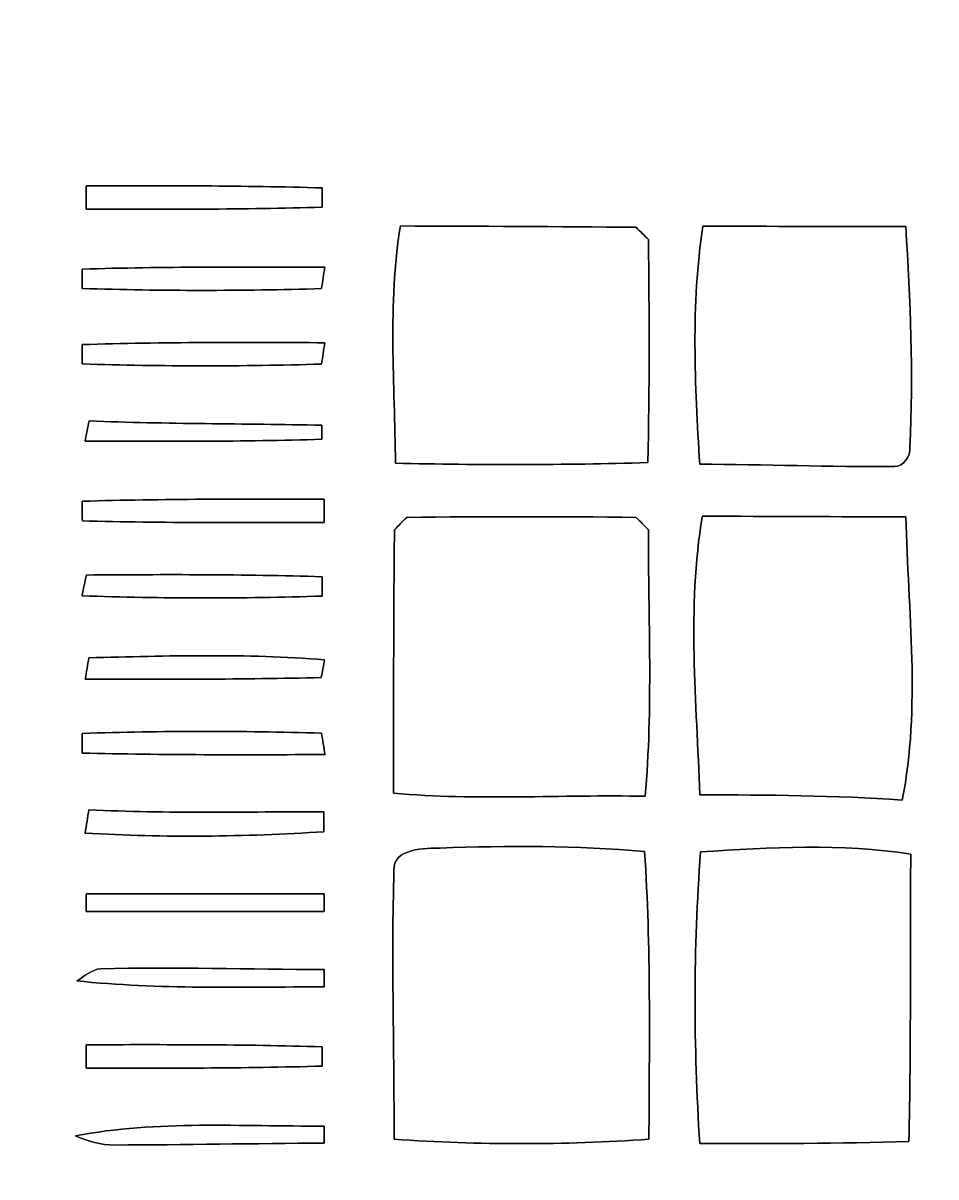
# Model space of a CAD drawing. Header units: centimetres. Extents: x -16.8 to 16.8, y -16.7 to 16.7.
# Drawn here: x -7.84 to -2.3, y -8.76 to -1.74 of the extents above; entities that cross this region are included whole.
import ezdxf

# ---------------------------------------------------------------- set-up
doc = ezdxf.new("R2010")
doc.units = ezdxf.units.CM
doc.header["$MEASUREMENT"] = 0
doc.layers.add('Layer 1', color=7, linetype='Continuous')

msp = doc.modelspace()

# ---------------------------------------------------------------- linework, layer by layer
at = {"layer": 'Layer 1', "color": 7}
for points, knots in [([(-16.77458, 16.66875), (-16.77458, 16.66875), (16.77458, 16.66875), (16.77458, 16.66875), (16.77458, 16.66875), (16.77458, 16.66875), (16.77458, -16.66875), (16.77458, -16.66875), (16.77458, -16.66875), (16.77458, -16.66875), (-16.77458, -16.66875), (-16.77458, -16.66875), (-16.77458, -16.66875), (-16.77458, -16.66875), (-16.77458, 16.66875), (-16.77458, 16.66875), (-16.77458, 16.66875), (-16.77458, 16.66875), (-16.77458, 16.66875), (-16.77458, 16.66875)], [0, 0, 0, 0, 0.1666667, 0.1666667, 0.1666667, 0.1666667, 0.3333333, 0.3333333, 0.3333333, 0.3333333, 0.5, 0.5, 0.5, 0.5, 0.6666667, 0.6666667, 0.6666667, 0.6666667, 1, 1, 1, 1]), ([(5.72841, 11.33581), (5.22323, 11.47586), (4.7244, 11.63814), (4.21464, 11.75985), (4.21464, 11.75985), (4.06823, 11.80183), (3.90384, 11.81664), (3.75849, 11.76373), (3.75849, 11.76373), (3.61068, 11.69564), (3.4604, 11.48186), (3.62444, 11.35027), (3.62444, 11.35027), (3.97651, 11.1252), (4.45594, 11.18517), (4.79919, 10.93717), (4.79919, 10.93717), (4.52931, 10.78054), (4.21428, 10.7315), (3.93559, 10.59427), (3.93559, 10.59427), (3.73768, 10.5223), (3.58563, 10.2997), (3.66007, 10.08556), (3.66007, 10.08556), (3.70099, 10.02065), (3.77155, 9.94622), (3.85692, 9.97373), (3.85692, 9.97373), (4.50815, 10.13989), (5.11387, 10.45034), (5.76262, 10.62567), (5.76262, 10.62567), (5.77356, 9.53594), (5.76651, 8.44585), (5.76651, 7.35612), (5.76651, 7.35612), (5.50263, 7.20654), (5.22005, 7.06861), (5.02744, 6.8259), (5.02744, 6.8259), (4.86022, 6.63187), (4.95124, 6.35247), (5.06201, 6.15527), (5.06201, 6.15527), (5.16678, 5.92279), (5.40597, 5.80319), (5.63421, 5.72241), (5.63421, 5.72241), (5.6328, 5.39891), (5.65044, 5.07506), (5.63457, 4.75192), (5.63457, 4.75192), (5.29272, 4.9784), (4.98581, 5.25462), (4.68454, 5.53156), (4.68454, 5.53156), (4.09293, 6.16232), (3.66924, 6.92997), (3.09668, 7.57696), (3.09668, 7.57696), (2.58022, 8.17104), (1.83162, 8.50336), (1.07456, 8.65928), (1.07456, 8.65928), (0.42122, 8.67057), (-0.11077, 8.24089), (-0.61842, 7.88705), (-0.61842, 7.88705), (-1.4859, 7.31414), (-1.85067, 6.25757), (-2.67617, 5.64056), (-2.67617, 5.64056), (-2.93299, 5.45818), (-3.20499, 5.29907), (-3.46992, 5.12939), (-3.46992, 5.12939), (-4.45982, 4.5018), (-5.34952, 3.73415), (-6.30873, 3.06352), (-6.30873, 3.06352), (-6.69114, 2.82575), (-7.05556, 2.56046), (-7.43514, 2.31916), (-7.43514, 2.31916), (-7.59883, 2.20274), (-7.72266, 2.43029), (-7.84013, 2.50825), (-7.84013, 2.50825), (-7.741, 2.61267), (-7.61012, 2.84409), (-7.78933, 2.93158), (-7.78933, 2.93158), (-7.97913, 3.00743), (-8.18515, 3.04165), (-8.36683, 3.14078), (-8.36683, 3.14078), (-8.49948, 3.0607), (-8.63247, 2.98062), (-8.77358, 2.91641), (-8.77358, 2.91641), (-8.87377, 3.09139), (-8.86707, 3.29988), (-8.77358, 3.47768), (-8.77358, 3.47768), (-8.66105, 3.66077), (-8.75242, 3.86786), (-8.75771, 4.06435), (-8.75771, 4.06435), (-8.76582, 4.16384), (-8.74254, 4.28766), (-8.8332, 4.35716), (-8.8332, 4.35716), (-8.97714, 4.47216), (-9.11613, 4.59599), (-9.26818, 4.70006), (-9.26818, 4.70006), (-9.67034, 4.88562), (-10.08874, 4.66196), (-10.49338, 4.61574), (-10.49338, 4.61574), (-10.63343, 4.61363), (-10.65953, 4.77344), (-10.65848, 4.88139), (-10.65848, 4.88139), (-10.70575, 5.12445), (-10.61508, 5.35517), (-10.5343, 5.57847), (-10.5343, 5.57847), (-10.43905, 5.71112), (-10.5604, 5.82013), (-10.64401, 5.90127), (-10.64401, 5.90127), (-10.77877, 6.04344), (-11.00138, 5.94042), (-11.10298, 5.81131), (-11.10298, 5.81131), (-11.1947, 5.68854), (-11.11215, 5.54214), (-11.08393, 5.41337), (-11.08393, 5.41337), (-11.02325, 5.207), (-11.14637, 5.01685), (-11.15907, 4.81471), (-11.15907, 4.81471), (-11.16083, 4.64961), (-11.20916, 4.41466), (-11.0296, 4.31871), (-11.0296, 4.31871), (-10.85709, 4.1716), (-10.5604, 4.15043), (-10.50078, 3.89467), (-10.50078, 3.89467), (-10.80664, 4.04883), (-11.08569, 4.26579), (-11.42612, 4.3434), (-11.42612, 4.3434), (-11.9701, 4.46017), (-12.56559, 4.41325), (-13.05348, 4.13209), (-13.05348, 4.13209), (-13.50151, 3.87244), (-13.98129, 3.57823), (-14.18484, 3.07481), (-14.18484, 3.07481), (-14.32772, 2.63102), (-14.29385, 2.13572), (-14.14039, 1.69898), (-14.14039, 1.69898), (-13.87052, 1.06292), (-12.97164, 0.9398), (-12.45694, 1.34867), (-12.45694, 1.34867), (-12.43401, 1.02588), (-12.39696, 0.70309), (-12.29924, 0.39335), (-12.29924, 0.39335), (-12.38956, 0.29175), (-12.49045, 0.19579), (-12.55571, 0.07549), (-12.55571, 0.07549), (-12.56912, -0.05821), (-12.51409, -0.18909), (-12.52714, -0.32314), (-12.52714, -0.32314), (-12.55642, -0.45614), (-12.6619, -0.55563), (-12.74516, -0.65758), (-12.74516, -0.65758), (-12.82947, -0.74789), (-12.97517, -0.79869), (-12.99457, -0.93486), (-12.99457, -0.93486), (-13.02914, -1.13453), (-13.04043, -1.33773), (-13.05913, -1.53952), (-13.05913, -1.53952), (-13.39003, -1.48061), (-13.6846, -1.23578), (-14.03421, -1.30528), (-14.03421, -1.30528), (-14.87699, -1.38501), (-15.80621, -1.7085), (-16.24577, -2.48638), (-16.24577, -2.48638), (-16.48531, -2.84268), (-16.27964, -3.34821), (-15.92756, -3.54506), (-15.92756, -3.54506), (-15.66404, -3.69641), (-15.35853, -3.54894), (-15.08231, -3.50591), (-15.08231, -3.50591), (-15.07243, -6.49111), (-15.09677, -9.47632), (-15.06996, -12.46152), (-15.06996, -12.46152), (-14.1097, -12.48022), (-13.14909, -12.46681), (-12.18847, -12.47069), (-12.18847, -12.47069), (-2.66629, -12.46752), (6.85588, -12.47669), (16.37771, -12.46611), (16.37771, -12.46611), (16.40311, -12.44071), (16.42886, -12.41601), (16.45497, -12.39167), (16.45497, -12.39167), (16.45744, -12.04595), (16.47296, -11.69952), (16.43944, -11.35521), (16.43944, -11.35521), (16.4271, -11.29559), (16.38864, -11.22609), (16.31774, -11.23738), (16.31774, -11.23738), (15.88629, -11.22116), (15.45519, -11.23703), (15.0241, -11.23809), (15.0241, -11.23809), (14.99306, -11.01549), (15.00858, -10.789), (15.00717, -10.56569), (15.00717, -10.56569), (15.01175, -9.28546), (15.01775, -8.00559), (14.99905, -6.72571), (14.99905, -6.72571), (15.107, -6.69643), (15.21672, -6.67491), (15.32431, -6.63893), (15.32431, -6.63893), (15.36524, -6.43996), (15.30914, -6.22335), (15.38111, -6.03038), (15.38111, -6.03038), (15.49047, -5.84941), (15.69861, -5.7598), (15.83337, -5.60246), (15.83337, -5.60246), (15.9071, -5.50651), (15.84925, -5.36257), (15.77799, -5.28214), (15.77799, -5.28214), (15.49224, -4.9784), (15.08407, -4.84576), (14.69425, -4.73639), (14.69425, -4.73639), (14.09947, -4.54448), (13.48317, -4.36739), (12.96846, -3.99909), (12.96846, -3.99909), (12.56065, -3.70452), (12.10804, -3.47521), (11.6272, -3.32705), (11.6272, -3.32705), (11.11179, -3.14748), (10.56464, -3.10903), (10.03406, -2.99755), (10.03406, -2.99755), (10.08944, -2.36961), (10.05699, -1.73919), (10.07604, -1.11054), (10.07604, -1.11054), (10.03371, -0.97825), (10.1219, -0.86889), (10.21786, -0.80045), (10.21786, -0.80045), (10.46762, -0.56903), (10.76149, -0.37289), (10.9407, -0.07655), (10.9407, -0.07655), (11.05464, 0.21202), (11.06382, 0.55668), (10.928, 0.83961), (10.928, 0.83961), (10.78371, 1.12748), (10.47785, 1.27388), (10.2168, 1.43369), (10.2168, 1.43369), (9.65941, 1.74166), (9.09426, 2.03588), (8.51923, 2.30999), (8.51923, 2.30999), (8.53511, 3.3655), (8.48854, 4.42242), (8.53793, 5.47652), (8.53793, 5.47652), (8.67375, 5.83283), (9.02547, 6.11258), (8.96338, 6.53062), (8.96338, 6.53062), (8.91646, 6.76839), (8.92034, 7.12893), (8.64905, 7.23688), (8.64905, 7.23688), (8.33755, 7.32367), (8.00735, 7.23688), (7.69655, 7.19138), (7.69655, 7.19138), (7.12964, 7.06684), (6.57613, 7.29756), (6.02686, 7.40481), (6.02686, 7.40481), (6.00816, 8.48325), (6.00428, 9.56239), (6.02932, 10.64048), (6.02932, 10.64048), (6.45654, 10.57416), (6.85765, 10.39213), (7.28557, 10.32969), (7.28557, 10.32969), (7.48982, 10.31169), (7.73959, 10.53359), (7.59848, 10.7382), (7.59848, 10.7382), (7.40445, 10.91353), (7.12611, 10.93329), (6.88587, 11.01231), (6.88587, 11.01231), (7.10036, 11.14813), (7.38117, 11.18976), (7.53181, 11.41271), (7.53181, 11.41271), (7.64293, 11.57464), (7.48171, 11.83005), (7.28909, 11.79266), (7.28909, 11.79266), (6.86259, 11.684), (6.46924, 11.47269), (6.04132, 11.36932), (6.04132, 11.36932), (6.01063, 11.563), (5.99122, 11.75844), (5.94254, 11.94823), (5.94254, 11.94823), (5.69948, 11.8424), (5.76545, 11.55171), (5.72841, 11.33581)], [0, 0, 0, 0, 0.010989, 0.010989, 0.010989, 0.010989, 0.021978, 0.021978, 0.021978, 0.021978, 0.032967, 0.032967, 0.032967, 0.032967, 0.043956, 0.043956, 0.043956, 0.043956, 0.0549451, 0.0549451, 0.0549451, 0.0549451, 0.0659341, 0.0659341, 0.0659341, 0.0659341, 0.0769231, 0.0769231, 0.0769231, 0.0769231, 0.0879121, 0.0879121, 0.0879121, 0.0879121, 0.0989011, 0.0989011, 0.0989011, 0.0989011, 0.1098901, 0.1098901, 0.1098901, 0.1098901, 0.1208791, 0.1208791, 0.1208791, 0.1208791, 0.1318681, 0.1318681, 0.1318681, 0.1318681, 0.1428571, 0.1428571, 0.1428571, 0.1428571, 0.1538462, 0.1538462, 0.1538462, 0.1538462, 0.1648352, 0.1648352, 0.1648352, 0.1648352, 0.1758242, 0.1758242, 0.1758242, 0.1758242, 0.1868132, 0.1868132, 0.1868132, 0.1868132, 0.1978022, 0.1978022, 0.1978022, 0.1978022, 0.2087912, 0.2087912, 0.2087912, 0.2087912, 0.2197802, 0.2197802, 0.2197802, 0.2197802, 0.2307692, 0.2307692, 0.2307692, 0.2307692, 0.2417582, 0.2417582, 0.2417582, 0.2417582, 0.2527473, 0.2527473, 0.2527473, 0.2527473, 0.2637363, 0.2637363, 0.2637363, 0.2637363, 0.2747253, 0.2747253, 0.2747253, 0.2747253, 0.2857143, 0.2857143, 0.2857143, 0.2857143, 0.2967033, 0.2967033, 0.2967033, 0.2967033, 0.3076923, 0.3076923, 0.3076923, 0.3076923, 0.3186813, 0.3186813, 0.3186813, 0.3186813, 0.3296703, 0.3296703, 0.3296703, 0.3296703, 0.3406593, 0.3406593, 0.3406593, 0.3406593, 0.3516484, 0.3516484, 0.3516484, 0.3516484, 0.3626374, 0.3626374, 0.3626374, 0.3626374, 0.3736264, 0.3736264, 0.3736264, 0.3736264, 0.3846154, 0.3846154, 0.3846154, 0.3846154, 0.3956044, 0.3956044, 0.3956044, 0.3956044, 0.4065934, 0.4065934, 0.4065934, 0.4065934, 0.4175824, 0.4175824, 0.4175824, 0.4175824, 0.4285714, 0.4285714, 0.4285714, 0.4285714, 0.4395604, 0.4395604, 0.4395604, 0.4395604, 0.4505495, 0.4505495, 0.4505495, 0.4505495, 0.4615385, 0.4615385, 0.4615385, 0.4615385, 0.4725275, 0.4725275, 0.4725275, 0.4725275, 0.4835165, 0.4835165, 0.4835165, 0.4835165, 0.4945055, 0.4945055, 0.4945055, 0.4945055, 0.5054945, 0.5054945, 0.5054945, 0.5054945, 0.5164835, 0.5164835, 0.5164835, 0.5164835, 0.5274725, 0.5274725, 0.5274725, 0.5274725, 0.5384615, 0.5384615, 0.5384615, 0.5384615, 0.5494505, 0.5494505, 0.5494505, 0.5494505, 0.5604396, 0.5604396, 0.5604396, 0.5604396, 0.5714286, 0.5714286, 0.5714286, 0.5714286, 0.5824176, 0.5824176, 0.5824176, 0.5824176, 0.5934066, 0.5934066, 0.5934066, 0.5934066, 0.6043956, 0.6043956, 0.6043956, 0.6043956, 0.6153846, 0.6153846, 0.6153846, 0.6153846, 0.6263736, 0.6263736, 0.6263736, 0.6263736, 0.6373626, 0.6373626, 0.6373626, 0.6373626, 0.6483516, 0.6483516, 0.6483516, 0.6483516, 0.6593407, 0.6593407, 0.6593407, 0.6593407, 0.6703297, 0.6703297, 0.6703297, 0.6703297, 0.6813187, 0.6813187, 0.6813187, 0.6813187, 0.6923077, 0.6923077, 0.6923077, 0.6923077, 0.7032967, 0.7032967, 0.7032967, 0.7032967, 0.7142857, 0.7142857, 0.7142857, 0.7142857, 0.7252747, 0.7252747, 0.7252747, 0.7252747, 0.7362637, 0.7362637, 0.7362637, 0.7362637, 0.7472527, 0.7472527, 0.7472527, 0.7472527, 0.7582418, 0.7582418, 0.7582418, 0.7582418, 0.7692308, 0.7692308, 0.7692308, 0.7692308, 0.7802198, 0.7802198, 0.7802198, 0.7802198, 0.7912088, 0.7912088, 0.7912088, 0.7912088, 0.8021978, 0.8021978, 0.8021978, 0.8021978, 0.8131868, 0.8131868, 0.8131868, 0.8131868, 0.8241758, 0.8241758, 0.8241758, 0.8241758, 0.8351648, 0.8351648, 0.8351648, 0.8351648, 0.8461538, 0.8461538, 0.8461538, 0.8461538, 0.8571429, 0.8571429, 0.8571429, 0.8571429, 0.8681319, 0.8681319, 0.8681319, 0.8681319, 0.8791209, 0.8791209, 0.8791209, 0.8791209, 0.8901099, 0.8901099, 0.8901099, 0.8901099, 0.9010989, 0.9010989, 0.9010989, 0.9010989, 0.9120879, 0.9120879, 0.9120879, 0.9120879, 0.9230769, 0.9230769, 0.9230769, 0.9230769, 0.9340659, 0.9340659, 0.9340659, 0.9340659, 0.9450549, 0.9450549, 0.9450549, 0.9450549, 0.956044, 0.956044, 0.956044, 0.956044, 0.967033, 0.967033, 0.967033, 0.967033, 0.978022, 0.978022, 0.978022, 0.978022, 1, 1, 1, 1]), ([(-7.46125, -2.73332), (-6.98288, -2.73262), (-6.50452, -2.73156), (-6.0265, -2.74602), (-6.0265, -2.74602), (-6.0265, -2.78483), (-6.0265, -2.82399), (-6.0265, -2.86314), (-6.0265, -2.86314), (-6.50452, -2.87761), (-6.98288, -2.8762), (-7.46125, -2.87584), (-7.46125, -2.87584), (-7.46125, -2.82822), (-7.46125, -2.78059), (-7.46125, -2.73332)], [0, 0, 0, 0, 0.2, 0.2, 0.2, 0.2, 0.4, 0.4, 0.4, 0.4, 0.6, 0.6, 0.6, 0.6, 1, 1, 1, 1]), ([(-5.55096, -2.97744), (-5.0733, -2.97921), (-4.59599, -2.98062), (-4.11833, -2.98556), (-4.11833, -2.98556), (-4.09328, -3.01025), (-4.06859, -3.03495), (-4.04319, -3.05964), (-4.04319, -3.05964), (-4.03825, -3.51155), (-4.03578, -3.96416), (-4.04671, -4.41607), (-4.04671, -4.41607), (-4.55789, -4.43089), (-5.06942, -4.43159), (-5.58059, -4.41925), (-5.58059, -4.41925), (-5.58588, -3.93947), (-5.62857, -3.45334), (-5.55096, -2.97744)], [0, 0, 0, 0, 0.1666667, 0.1666667, 0.1666667, 0.1666667, 0.3333333, 0.3333333, 0.3333333, 0.3333333, 0.5, 0.5, 0.5, 0.5, 0.6666667, 0.6666667, 0.6666667, 0.6666667, 1, 1, 1, 1]), ([(-3.71193, -2.97815), (-3.30094, -2.97991), (-2.88996, -2.98062), (-2.47862, -2.98168), (-2.47862, -2.98168), (-2.4511, -3.42794), (-2.4324, -3.87597), (-2.45322, -4.32294), (-2.45322, -4.32294), (-2.4511, -4.37797), (-2.48955, -4.43759), (-2.54811, -4.44006), (-2.54811, -4.44006), (-2.94252, -4.44253), (-3.33693, -4.42771), (-3.73098, -4.42524), (-3.73098, -4.42524), (-3.76167, -3.9437), (-3.78495, -3.45687), (-3.71193, -2.97815)], [0, 0, 0, 0, 0.1666667, 0.1666667, 0.1666667, 0.1666667, 0.3333333, 0.3333333, 0.3333333, 0.3333333, 0.5, 0.5, 0.5, 0.5, 0.6666667, 0.6666667, 0.6666667, 0.6666667, 1, 1, 1, 1]), ([(-7.48489, -3.23991), (-6.99382, -3.22474), (-6.50205, -3.22615), (-6.01063, -3.22862), (-6.01063, -3.22862), (-6.01733, -3.27166), (-6.02368, -3.3147), (-6.03038, -3.35844), (-6.03038, -3.35844), (-6.5151, -3.37256), (-7.00017, -3.37291), (-7.48489, -3.35739), (-7.48489, -3.35739), (-7.48524, -3.31787), (-7.48524, -3.27872), (-7.48489, -3.23991)], [0, 0, 0, 0, 0.2, 0.2, 0.2, 0.2, 0.4, 0.4, 0.4, 0.4, 0.6, 0.6, 0.6, 0.6, 1, 1, 1, 1]), ([(-7.48489, -3.69852), (-6.99382, -3.68335), (-6.50205, -3.68476), (-6.01063, -3.68723), (-6.01063, -3.68723), (-6.01733, -3.73027), (-6.02368, -3.77331), (-6.03038, -3.81706), (-6.03038, -3.81706), (-6.5151, -3.83117), (-7.00017, -3.83152), (-7.48489, -3.816), (-7.48489, -3.816), (-7.48524, -3.77649), (-7.48524, -3.73733), (-7.48489, -3.69852)], [0, 0, 0, 0, 0.2, 0.2, 0.2, 0.2, 0.4, 0.4, 0.4, 0.4, 0.6, 0.6, 0.6, 0.6, 1, 1, 1, 1]), ([(-7.44326, -4.16278), (-6.9723, -4.18183), (-6.50099, -4.17795), (-6.02968, -4.18924), (-6.02968, -4.18924), (-6.02933, -4.2104), (-6.02862, -4.25309), (-6.02827, -4.27426), (-6.02827, -4.27426), (-6.50804, -4.28872), (-6.98782, -4.28766), (-7.4676, -4.28484), (-7.4676, -4.28484), (-7.45949, -4.24392), (-7.45173, -4.20299), (-7.44326, -4.16278)], [0, 0, 0, 0, 0.2, 0.2, 0.2, 0.2, 0.4, 0.4, 0.4, 0.4, 0.6, 0.6, 0.6, 0.6, 1, 1, 1, 1]), ([(-7.48524, -4.65102), (-6.99523, -4.63585), (-6.50522, -4.63762), (-6.01486, -4.63868), (-6.01486, -4.63868), (-6.01521, -4.68559), (-6.01521, -4.73287), (-6.01486, -4.78049), (-6.01486, -4.78049), (-6.50487, -4.78084), (-6.99488, -4.78261), (-7.48453, -4.77026), (-7.48453, -4.77026), (-7.48524, -4.73004), (-7.48524, -4.69053), (-7.48524, -4.65102)], [0, 0, 0, 0, 0.2, 0.2, 0.2, 0.2, 0.4, 0.4, 0.4, 0.4, 0.6, 0.6, 0.6, 0.6, 1, 1, 1, 1]), ([(-5.51286, -4.74909), (-5.0479, -4.7431), (-4.58294, -4.74345), (-4.11798, -4.74909), (-4.11798, -4.74909), (-4.09363, -4.77379), (-4.06859, -4.79848), (-4.04354, -4.82388), (-4.04354, -4.82388), (-4.0446, -5.36363), (-4.01496, -5.90585), (-4.06365, -6.44454), (-4.06365, -6.44454), (-4.57306, -6.4329), (-5.08529, -6.47136), (-5.59294, -6.42479), (-5.59294, -6.42479), (-5.59259, -5.89068), (-5.59294, -5.35728), (-5.58694, -4.82388), (-5.58694, -4.82388), (-5.56225, -4.79848), (-5.53755, -4.77379), (-5.51286, -4.74909)], [0, 0, 0, 0, 0.1428571, 0.1428571, 0.1428571, 0.1428571, 0.2857143, 0.2857143, 0.2857143, 0.2857143, 0.4285714, 0.4285714, 0.4285714, 0.4285714, 0.5714286, 0.5714286, 0.5714286, 0.5714286, 0.7142857, 0.7142857, 0.7142857, 0.7142857, 1, 1, 1, 1]), ([(-3.71546, -4.74098), (-3.30341, -4.74345), (-2.89101, -4.74486), (-2.47862, -4.74557), (-2.47862, -4.74557), (-2.46486, -5.31636), (-2.38725, -5.90268), (-2.50049, -6.46783), (-2.50049, -6.46783), (-2.90971, -6.43819), (-3.32034, -6.43608), (-3.73027, -6.43572), (-3.73027, -6.43572), (-3.75109, -5.87304), (-3.80929, -5.29978), (-3.71546, -4.74098)], [0, 0, 0, 0, 0.2, 0.2, 0.2, 0.2, 0.4, 0.4, 0.4, 0.4, 0.6, 0.6, 0.6, 0.6, 1, 1, 1, 1]), ([(-7.46019, -5.0994), (-6.98218, -5.09552), (-6.50416, -5.09482), (-6.0265, -5.10963), (-6.0265, -5.10963), (-6.0265, -5.14844), (-6.0265, -5.1876), (-6.0265, -5.22711), (-6.0265, -5.22711), (-6.51298, -5.24263), (-6.99982, -5.24298), (-7.4863, -5.22534), (-7.4863, -5.22534), (-7.47783, -5.18301), (-7.46901, -5.14103), (-7.46019, -5.0994)], [0, 0, 0, 0, 0.2, 0.2, 0.2, 0.2, 0.4, 0.4, 0.4, 0.4, 0.6, 0.6, 0.6, 0.6, 1, 1, 1, 1]), ([(-7.44538, -5.60211), (-6.96807, -5.59082), (-6.48864, -5.57565), (-6.01169, -5.61481), (-6.01169, -5.61481), (-6.01698, -5.64162), (-6.02686, -5.6956), (-6.03179, -5.72241), (-6.03179, -5.72241), (-6.51016, -5.7344), (-6.98853, -5.7337), (-7.46689, -5.73193), (-7.46689, -5.73193), (-7.45984, -5.68854), (-7.45278, -5.64515), (-7.44538, -5.60211)], [0, 0, 0, 0, 0.2, 0.2, 0.2, 0.2, 0.4, 0.4, 0.4, 0.4, 0.6, 0.6, 0.6, 0.6, 1, 1, 1, 1]), ([(-7.48524, -6.06178), (-7.00052, -6.04591), (-6.51545, -6.04626), (-6.03074, -6.06072), (-6.03074, -6.06072), (-6.02368, -6.10376), (-6.01663, -6.1468), (-6.00922, -6.19054), (-6.00922, -6.19054), (-6.50099, -6.19231), (-6.99311, -6.19407), (-7.48489, -6.18137), (-7.48489, -6.18137), (-7.48524, -6.14116), (-7.48524, -6.10129), (-7.48524, -6.06178)], [0, 0, 0, 0, 0.2, 0.2, 0.2, 0.2, 0.4, 0.4, 0.4, 0.4, 0.6, 0.6, 0.6, 0.6, 1, 1, 1, 1]), ([(-7.44467, -6.52604), (-6.96877, -6.55073), (-6.49217, -6.53697), (-6.01592, -6.53909), (-6.01592, -6.53909), (-6.01592, -6.56908), (-6.01592, -6.6294), (-6.01557, -6.65939), (-6.01557, -6.65939), (-6.49887, -6.69043), (-6.98394, -6.69784), (-7.46725, -6.6675), (-7.46725, -6.6675), (-7.45984, -6.61987), (-7.45243, -6.5726), (-7.44467, -6.52604)], [0, 0, 0, 0, 0.2, 0.2, 0.2, 0.2, 0.4, 0.4, 0.4, 0.4, 0.6, 0.6, 0.6, 0.6, 1, 1, 1, 1]), ([(-3.72604, -6.78251), (-3.30165, -6.75393), (-2.87126, -6.72994), (-2.44863, -6.79591), (-2.44863, -6.79591), (-2.45286, -7.37835), (-2.44651, -7.96114), (-2.45957, -8.54357), (-2.45957, -8.54357), (-2.88361, -8.55557), (-3.30764, -8.55592), (-3.73133, -8.55521), (-3.73133, -8.55521), (-3.76943, -7.96466), (-3.77119, -7.372), (-3.72604, -6.78251)], [0, 0, 0, 0, 0.2, 0.2, 0.2, 0.2, 0.4, 0.4, 0.4, 0.4, 0.6, 0.6, 0.6, 0.6, 1, 1, 1, 1]), ([(-5.59012, -6.89504), (-5.60141, -6.75852), (-5.38974, -6.75958), (-5.31001, -6.75922), (-5.31001, -6.75922), (-4.89585, -6.74299), (-4.47993, -6.7437), (-4.06682, -6.77968), (-4.06682, -6.77968), (-4.02696, -7.36141), (-4.03825, -7.94526), (-4.04001, -8.5284), (-4.04001, -8.5284), (-4.55577, -8.56509), (-5.074, -8.56439), (-5.58976, -8.52946), (-5.58976, -8.52946), (-5.588, -7.98442), (-5.6067, -7.43938), (-5.59012, -6.89504)], [0, 0, 0, 0, 0.1666667, 0.1666667, 0.1666667, 0.1666667, 0.3333333, 0.3333333, 0.3333333, 0.3333333, 0.5, 0.5, 0.5, 0.5, 0.6666667, 0.6666667, 0.6666667, 0.6666667, 1, 1, 1, 1]), ([(-7.46125, -7.03792), (-6.97936, -7.03756), (-6.49711, -7.03756), (-6.01486, -7.03792), (-6.01486, -7.03792), (-6.01486, -7.06437), (-6.01486, -7.11729), (-6.01486, -7.14375), (-6.01486, -7.14375), (-6.49711, -7.14375), (-6.979, -7.14375), (-7.46125, -7.14375), (-7.46125, -7.14375), (-7.46125, -7.11729), (-7.46125, -7.06437), (-7.46125, -7.03792)], [0, 0, 0, 0, 0.2, 0.2, 0.2, 0.2, 0.4, 0.4, 0.4, 0.4, 0.6, 0.6, 0.6, 0.6, 1, 1, 1, 1]), ([(-7.51769, -7.56638), (-7.47148, -7.53921), (-7.42915, -7.49759), (-7.37376, -7.49229), (-7.37376, -7.49229), (-6.92115, -7.4803), (-6.46818, -7.49759), (-6.01521, -7.49759), (-6.01521, -7.49759), (-6.01486, -7.52404), (-6.01486, -7.57661), (-6.01486, -7.60307), (-6.01486, -7.60307), (-6.51581, -7.60271), (-7.01851, -7.61894), (-7.51769, -7.56638)], [0, 0, 0, 0, 0.2, 0.2, 0.2, 0.2, 0.4, 0.4, 0.4, 0.4, 0.6, 0.6, 0.6, 0.6, 1, 1, 1, 1]), ([(-7.46125, -7.95443), (-6.98288, -7.95373), (-6.50452, -7.95232), (-6.0265, -7.96713), (-6.0265, -7.96713), (-6.0265, -8.00594), (-6.0265, -8.04474), (-6.0265, -8.08426), (-6.0265, -8.08426), (-6.50452, -8.09837), (-6.98288, -8.09731), (-7.46125, -8.09696), (-7.46125, -8.09696), (-7.46125, -8.04933), (-7.46125, -8.00171), (-7.46125, -7.95443)], [0, 0, 0, 0, 0.2, 0.2, 0.2, 0.2, 0.4, 0.4, 0.4, 0.4, 0.6, 0.6, 0.6, 0.6, 1, 1, 1, 1]), ([(-7.52651, -8.50829), (-7.02839, -8.4134), (-6.51863, -8.4522), (-6.01486, -8.44867), (-6.01486, -8.44867), (-6.01486, -8.47478), (-6.01486, -8.52699), (-6.01486, -8.5531), (-6.01486, -8.5531), (-6.4389, -8.55416), (-6.86294, -8.56333), (-7.28698, -8.56403), (-7.28698, -8.56403), (-7.37059, -8.56721), (-7.45031, -8.53863), (-7.52651, -8.50829)], [0, 0, 0, 0, 0.2, 0.2, 0.2, 0.2, 0.4, 0.4, 0.4, 0.4, 0.6, 0.6, 0.6, 0.6, 1, 1, 1, 1])]:
    msp.add_open_spline(points, degree=3, knots=knots, dxfattribs=at)
at = {"layer": 'Layer 1', "color": 250}
for points, knots in [([(5.72841, 11.33581), (5.76545, 11.55171), (5.69948, 11.8424), (5.94254, 11.94823), (5.94254, 11.94823), (5.99122, 11.75844), (6.01063, 11.563), (6.04132, 11.36932), (6.04132, 11.36932), (6.46924, 11.47269), (6.86259, 11.684), (7.28909, 11.79266), (7.28909, 11.79266), (7.48171, 11.83005), (7.64293, 11.57464), (7.53181, 11.41271), (7.53181, 11.41271), (7.38117, 11.18976), (7.10036, 11.14813), (6.88587, 11.01231), (6.88587, 11.01231), (7.12611, 10.93329), (7.40445, 10.91353), (7.59848, 10.7382), (7.59848, 10.7382), (7.73959, 10.53359), (7.48982, 10.31169), (7.28557, 10.32969), (7.28557, 10.32969), (6.85765, 10.39213), (6.45654, 10.57416), (6.02932, 10.64048), (6.02932, 10.64048), (6.00428, 9.56239), (6.00816, 8.48325), (6.02686, 7.40481), (6.02686, 7.40481), (6.57613, 7.29756), (7.12964, 7.06684), (7.69655, 7.19138), (7.69655, 7.19138), (8.00735, 7.23688), (8.33755, 7.32367), (8.64905, 7.23688), (8.64905, 7.23688), (8.92034, 7.12893), (8.91646, 6.76839), (8.96338, 6.53062), (8.96338, 6.53062), (9.02547, 6.11258), (8.67375, 5.83283), (8.53793, 5.47652), (8.53793, 5.47652), (8.48854, 4.42242), (8.53511, 3.3655), (8.51923, 2.30999), (8.51923, 2.30999), (9.09426, 2.03588), (9.65941, 1.74166), (10.2168, 1.43369), (10.2168, 1.43369), (10.47785, 1.27388), (10.78371, 1.12748), (10.928, 0.83961), (10.928, 0.83961), (11.06382, 0.55668), (11.05464, 0.21202), (10.9407, -0.07655), (10.9407, -0.07655), (10.76149, -0.37289), (10.46762, -0.56903), (10.21786, -0.80045), (10.21786, -0.80045), (10.1219, -0.86889), (10.03371, -0.97825), (10.07604, -1.11054), (10.07604, -1.11054), (10.05699, -1.73919), (10.08944, -2.36961), (10.03406, -2.99755), (10.03406, -2.99755), (10.56464, -3.10903), (11.11179, -3.14748), (11.6272, -3.32705), (11.6272, -3.32705), (12.10804, -3.47521), (12.56065, -3.70452), (12.96846, -3.99909), (12.96846, -3.99909), (13.48317, -4.36739), (14.09947, -4.54448), (14.69425, -4.73639), (14.69425, -4.73639), (15.08407, -4.84576), (15.49224, -4.9784), (15.77799, -5.28214), (15.77799, -5.28214), (15.84925, -5.36257), (15.9071, -5.50651), (15.83337, -5.60246), (15.83337, -5.60246), (15.69861, -5.7598), (15.49047, -5.84941), (15.38111, -6.03038), (15.38111, -6.03038), (15.30914, -6.22335), (15.36524, -6.43996), (15.32431, -6.63893), (15.32431, -6.63893), (15.21672, -6.67491), (15.107, -6.69643), (14.99905, -6.72571), (14.99905, -6.72571), (15.01775, -8.00559), (15.01175, -9.28546), (15.00717, -10.56569), (15.00717, -10.56569), (15.00858, -10.789), (14.99306, -11.01549), (15.0241, -11.23809), (15.0241, -11.23809), (15.45519, -11.23703), (15.88629, -11.22116), (16.31774, -11.23738), (16.31774, -11.23738), (16.38864, -11.22609), (16.4271, -11.29559), (16.43944, -11.35521), (16.43944, -11.35521), (16.47296, -11.69952), (16.45744, -12.04595), (16.45497, -12.39167), (16.45497, -12.39167), (16.42886, -12.41601), (16.40311, -12.44071), (16.37771, -12.46611), (16.37771, -12.46611), (6.85588, -12.47669), (-2.66629, -12.46752), (-12.18847, -12.47069), (-12.18847, -12.47069), (-13.14909, -12.46681), (-14.1097, -12.48022), (-15.06996, -12.46152), (-15.06996, -12.46152), (-15.09677, -9.47632), (-15.07243, -6.49111), (-15.08231, -3.50591), (-15.08231, -3.50591), (-15.35853, -3.54894), (-15.66404, -3.69641), (-15.92756, -3.54506), (-15.92756, -3.54506), (-16.27964, -3.34821), (-16.48531, -2.84268), (-16.24577, -2.48638), (-16.24577, -2.48638), (-15.80621, -1.7085), (-14.87699, -1.38501), (-14.03421, -1.30528), (-14.03421, -1.30528), (-13.6846, -1.23578), (-13.39003, -1.48061), (-13.05913, -1.53952), (-13.05913, -1.53952), (-13.04043, -1.33773), (-13.02914, -1.13453), (-12.99457, -0.93486), (-12.99457, -0.93486), (-12.97517, -0.79869), (-12.82947, -0.74789), (-12.74516, -0.65758), (-12.74516, -0.65758), (-12.6619, -0.55563), (-12.55642, -0.45614), (-12.52714, -0.32314), (-12.52714, -0.32314), (-12.51409, -0.18909), (-12.56912, -0.05821), (-12.55571, 0.07549), (-12.55571, 0.07549), (-12.49045, 0.19579), (-12.38956, 0.29175), (-12.29924, 0.39335), (-12.29924, 0.39335), (-12.39696, 0.70309), (-12.43401, 1.02588), (-12.45694, 1.34867), (-12.45694, 1.34867), (-12.97164, 0.9398), (-13.87052, 1.06292), (-14.14039, 1.69898), (-14.14039, 1.69898), (-14.29385, 2.13572), (-14.32772, 2.63102), (-14.18484, 3.07481), (-14.18484, 3.07481), (-13.98129, 3.57823), (-13.50151, 3.87244), (-13.05348, 4.13209), (-13.05348, 4.13209), (-12.56559, 4.41325), (-11.9701, 4.46017), (-11.42612, 4.3434), (-11.42612, 4.3434), (-11.08569, 4.26579), (-10.80664, 4.04883), (-10.50078, 3.89467), (-10.50078, 3.89467), (-10.5604, 4.15043), (-10.85709, 4.1716), (-11.0296, 4.31871), (-11.0296, 4.31871), (-11.20916, 4.41466), (-11.16083, 4.64961), (-11.15907, 4.81471), (-11.15907, 4.81471), (-11.14637, 5.01685), (-11.02325, 5.207), (-11.08393, 5.41337), (-11.08393, 5.41337), (-11.11215, 5.54214), (-11.1947, 5.68854), (-11.10298, 5.81131), (-11.10298, 5.81131), (-11.00138, 5.94042), (-10.77877, 6.04344), (-10.64401, 5.90127), (-10.64401, 5.90127), (-10.5604, 5.82013), (-10.43905, 5.71112), (-10.5343, 5.57847), (-10.5343, 5.57847), (-10.61508, 5.35517), (-10.70575, 5.12445), (-10.65848, 4.88139), (-10.65848, 4.88139), (-10.65953, 4.77344), (-10.63343, 4.61363), (-10.49338, 4.61574), (-10.49338, 4.61574), (-10.08874, 4.66196), (-9.67034, 4.88562), (-9.26818, 4.70006), (-9.26818, 4.70006), (-9.11613, 4.59599), (-8.97714, 4.47216), (-8.8332, 4.35716), (-8.8332, 4.35716), (-8.74254, 4.28766), (-8.76582, 4.16384), (-8.75771, 4.06435), (-8.75771, 4.06435), (-8.75242, 3.86786), (-8.66105, 3.66077), (-8.77358, 3.47768), (-8.77358, 3.47768), (-8.86707, 3.29988), (-8.87377, 3.09139), (-8.77358, 2.91641), (-8.77358, 2.91641), (-8.63247, 2.98062), (-8.49948, 3.0607), (-8.36683, 3.14078), (-8.36683, 3.14078), (-8.18515, 3.04165), (-7.97913, 3.00743), (-7.78933, 2.93158), (-7.78933, 2.93158), (-7.61012, 2.84409), (-7.741, 2.61267), (-7.84013, 2.50825), (-7.84013, 2.50825), (-7.72266, 2.43029), (-7.59883, 2.20274), (-7.43514, 2.31916), (-7.43514, 2.31916), (-7.05556, 2.56046), (-6.69114, 2.82575), (-6.30873, 3.06352), (-6.30873, 3.06352), (-5.34952, 3.73415), (-4.45982, 4.5018), (-3.46992, 5.12939), (-3.46992, 5.12939), (-3.20499, 5.29907), (-2.93299, 5.45818), (-2.67617, 5.64056), (-2.67617, 5.64056), (-1.85067, 6.25757), (-1.4859, 7.31414), (-0.61842, 7.88705), (-0.61842, 7.88705), (-0.11077, 8.24089), (0.42122, 8.67057), (1.07456, 8.65928), (1.07456, 8.65928), (1.83162, 8.50336), (2.58022, 8.17104), (3.09668, 7.57696), (3.09668, 7.57696), (3.66924, 6.92997), (4.09293, 6.16232), (4.68454, 5.53156), (4.68454, 5.53156), (4.98581, 5.25462), (5.29272, 4.9784), (5.63457, 4.75192), (5.63457, 4.75192), (5.65044, 5.07506), (5.6328, 5.39891), (5.63421, 5.72241), (5.63421, 5.72241), (5.40597, 5.80319), (5.16678, 5.92279), (5.06201, 6.15527), (5.06201, 6.15527), (4.95124, 6.35247), (4.86022, 6.63187), (5.02744, 6.8259), (5.02744, 6.8259), (5.22005, 7.06861), (5.50263, 7.20654), (5.76651, 7.35612), (5.76651, 7.35612), (5.76651, 8.44585), (5.77356, 9.53594), (5.76262, 10.62567), (5.76262, 10.62567), (5.11387, 10.45034), (4.50815, 10.13989), (3.85692, 9.97373), (3.85692, 9.97373), (3.77155, 9.94622), (3.70099, 10.02065), (3.66007, 10.08556), (3.66007, 10.08556), (3.58563, 10.2997), (3.73768, 10.5223), (3.93559, 10.59427), (3.93559, 10.59427), (4.21428, 10.7315), (4.52931, 10.78054), (4.79919, 10.93717), (4.79919, 10.93717), (4.45594, 11.18517), (3.97651, 11.1252), (3.62444, 11.35027), (3.62444, 11.35027), (3.4604, 11.48186), (3.61068, 11.69564), (3.75849, 11.76373), (3.75849, 11.76373), (3.90384, 11.81664), (4.06823, 11.80183), (4.21464, 11.75985), (4.21464, 11.75985), (4.7244, 11.63814), (5.22323, 11.47586), (5.72841, 11.33581), (5.72841, 11.33581), (5.72841, 11.33581), (5.72841, 11.33581), (5.72841, 11.33581)], [0, 0, 0, 0, 0.0108696, 0.0108696, 0.0108696, 0.0108696, 0.0217391, 0.0217391, 0.0217391, 0.0217391, 0.0326087, 0.0326087, 0.0326087, 0.0326087, 0.0434783, 0.0434783, 0.0434783, 0.0434783, 0.0543478, 0.0543478, 0.0543478, 0.0543478, 0.0652174, 0.0652174, 0.0652174, 0.0652174, 0.076087, 0.076087, 0.076087, 0.076087, 0.0869565, 0.0869565, 0.0869565, 0.0869565, 0.0978261, 0.0978261, 0.0978261, 0.0978261, 0.1086957, 0.1086957, 0.1086957, 0.1086957, 0.1195652, 0.1195652, 0.1195652, 0.1195652, 0.1304348, 0.1304348, 0.1304348, 0.1304348, 0.1413043, 0.1413043, 0.1413043, 0.1413043, 0.1521739, 0.1521739, 0.1521739, 0.1521739, 0.1630435, 0.1630435, 0.1630435, 0.1630435, 0.173913, 0.173913, 0.173913, 0.173913, 0.1847826, 0.1847826, 0.1847826, 0.1847826, 0.1956522, 0.1956522, 0.1956522, 0.1956522, 0.2065217, 0.2065217, 0.2065217, 0.2065217, 0.2173913, 0.2173913, 0.2173913, 0.2173913, 0.2282609, 0.2282609, 0.2282609, 0.2282609, 0.2391304, 0.2391304, 0.2391304, 0.2391304, 0.25, 0.25, 0.25, 0.25, 0.2608696, 0.2608696, 0.2608696, 0.2608696, 0.2717391, 0.2717391, 0.2717391, 0.2717391, 0.2826087, 0.2826087, 0.2826087, 0.2826087, 0.2934783, 0.2934783, 0.2934783, 0.2934783, 0.3043478, 0.3043478, 0.3043478, 0.3043478, 0.3152174, 0.3152174, 0.3152174, 0.3152174, 0.326087, 0.326087, 0.326087, 0.326087, 0.3369565, 0.3369565, 0.3369565, 0.3369565, 0.3478261, 0.3478261, 0.3478261, 0.3478261, 0.3586957, 0.3586957, 0.3586957, 0.3586957, 0.3695652, 0.3695652, 0.3695652, 0.3695652, 0.3804348, 0.3804348, 0.3804348, 0.3804348, 0.3913043, 0.3913043, 0.3913043, 0.3913043, 0.4021739, 0.4021739, 0.4021739, 0.4021739, 0.4130435, 0.4130435, 0.4130435, 0.4130435, 0.423913, 0.423913, 0.423913, 0.423913, 0.4347826, 0.4347826, 0.4347826, 0.4347826, 0.4456522, 0.4456522, 0.4456522, 0.4456522, 0.4565217, 0.4565217, 0.4565217, 0.4565217, 0.4673913, 0.4673913, 0.4673913, 0.4673913, 0.4782609, 0.4782609, 0.4782609, 0.4782609, 0.4891304, 0.4891304, 0.4891304, 0.4891304, 0.5, 0.5, 0.5, 0.5, 0.5108696, 0.5108696, 0.5108696, 0.5108696, 0.5217391, 0.5217391, 0.5217391, 0.5217391, 0.5326087, 0.5326087, 0.5326087, 0.5326087, 0.5434783, 0.5434783, 0.5434783, 0.5434783, 0.5543478, 0.5543478, 0.5543478, 0.5543478, 0.5652174, 0.5652174, 0.5652174, 0.5652174, 0.576087, 0.576087, 0.576087, 0.576087, 0.5869565, 0.5869565, 0.5869565, 0.5869565, 0.5978261, 0.5978261, 0.5978261, 0.5978261, 0.6086957, 0.6086957, 0.6086957, 0.6086957, 0.6195652, 0.6195652, 0.6195652, 0.6195652, 0.6304348, 0.6304348, 0.6304348, 0.6304348, 0.6413043, 0.6413043, 0.6413043, 0.6413043, 0.6521739, 0.6521739, 0.6521739, 0.6521739, 0.6630435, 0.6630435, 0.6630435, 0.6630435, 0.673913, 0.673913, 0.673913, 0.673913, 0.6847826, 0.6847826, 0.6847826, 0.6847826, 0.6956522, 0.6956522, 0.6956522, 0.6956522, 0.7065217, 0.7065217, 0.7065217, 0.7065217, 0.7173913, 0.7173913, 0.7173913, 0.7173913, 0.7282609, 0.7282609, 0.7282609, 0.7282609, 0.7391304, 0.7391304, 0.7391304, 0.7391304, 0.75, 0.75, 0.75, 0.75, 0.7608696, 0.7608696, 0.7608696, 0.7608696, 0.7717391, 0.7717391, 0.7717391, 0.7717391, 0.7826087, 0.7826087, 0.7826087, 0.7826087, 0.7934783, 0.7934783, 0.7934783, 0.7934783, 0.8043478, 0.8043478, 0.8043478, 0.8043478, 0.8152174, 0.8152174, 0.8152174, 0.8152174, 0.826087, 0.826087, 0.826087, 0.826087, 0.8369565, 0.8369565, 0.8369565, 0.8369565, 0.8478261, 0.8478261, 0.8478261, 0.8478261, 0.8586957, 0.8586957, 0.8586957, 0.8586957, 0.8695652, 0.8695652, 0.8695652, 0.8695652, 0.8804348, 0.8804348, 0.8804348, 0.8804348, 0.8913043, 0.8913043, 0.8913043, 0.8913043, 0.9021739, 0.9021739, 0.9021739, 0.9021739, 0.9130435, 0.9130435, 0.9130435, 0.9130435, 0.923913, 0.923913, 0.923913, 0.923913, 0.9347826, 0.9347826, 0.9347826, 0.9347826, 0.9456522, 0.9456522, 0.9456522, 0.9456522, 0.9565217, 0.9565217, 0.9565217, 0.9565217, 0.9673913, 0.9673913, 0.9673913, 0.9673913, 0.9782609, 0.9782609, 0.9782609, 0.9782609, 1, 1, 1, 1]), ([(-7.46125, -2.73332), (-7.46125, -2.78059), (-7.46125, -2.82822), (-7.46125, -2.87584), (-7.46125, -2.87584), (-6.98288, -2.8762), (-6.50452, -2.87761), (-6.0265, -2.86314), (-6.0265, -2.86314), (-6.0265, -2.82399), (-6.0265, -2.78483), (-6.0265, -2.74602), (-6.0265, -2.74602), (-6.50452, -2.73156), (-6.98288, -2.73262), (-7.46125, -2.73332), (-7.46125, -2.73332), (-7.46125, -2.73332), (-7.46125, -2.73332), (-7.46125, -2.73332)], [0, 0, 0, 0, 0.1666667, 0.1666667, 0.1666667, 0.1666667, 0.3333333, 0.3333333, 0.3333333, 0.3333333, 0.5, 0.5, 0.5, 0.5, 0.6666667, 0.6666667, 0.6666667, 0.6666667, 1, 1, 1, 1]), ([(-5.55096, -2.97744), (-5.62857, -3.45334), (-5.58588, -3.93947), (-5.58059, -4.41925), (-5.58059, -4.41925), (-5.06942, -4.43159), (-4.55789, -4.43089), (-4.04671, -4.41607), (-4.04671, -4.41607), (-4.03578, -3.96416), (-4.03825, -3.51155), (-4.04319, -3.05964), (-4.04319, -3.05964), (-4.06859, -3.03495), (-4.09328, -3.01025), (-4.11833, -2.98556), (-4.11833, -2.98556), (-4.59599, -2.98062), (-5.0733, -2.97921), (-5.55096, -2.97744), (-5.55096, -2.97744), (-5.55096, -2.97744), (-5.55096, -2.97744), (-5.55096, -2.97744)], [0, 0, 0, 0, 0.1428571, 0.1428571, 0.1428571, 0.1428571, 0.2857143, 0.2857143, 0.2857143, 0.2857143, 0.4285714, 0.4285714, 0.4285714, 0.4285714, 0.5714286, 0.5714286, 0.5714286, 0.5714286, 0.7142857, 0.7142857, 0.7142857, 0.7142857, 1, 1, 1, 1]), ([(-3.71193, -2.97815), (-3.78495, -3.45687), (-3.76167, -3.9437), (-3.73098, -4.42524), (-3.73098, -4.42524), (-3.33693, -4.42771), (-2.94252, -4.44253), (-2.54811, -4.44006), (-2.54811, -4.44006), (-2.48955, -4.43759), (-2.4511, -4.37797), (-2.45322, -4.32294), (-2.45322, -4.32294), (-2.4324, -3.87597), (-2.4511, -3.42794), (-2.47862, -2.98168), (-2.47862, -2.98168), (-2.88996, -2.98062), (-3.30094, -2.97991), (-3.71193, -2.97815), (-3.71193, -2.97815), (-3.71193, -2.97815), (-3.71193, -2.97815), (-3.71193, -2.97815)], [0, 0, 0, 0, 0.1428571, 0.1428571, 0.1428571, 0.1428571, 0.2857143, 0.2857143, 0.2857143, 0.2857143, 0.4285714, 0.4285714, 0.4285714, 0.4285714, 0.5714286, 0.5714286, 0.5714286, 0.5714286, 0.7142857, 0.7142857, 0.7142857, 0.7142857, 1, 1, 1, 1]), ([(-7.48489, -3.23991), (-7.48524, -3.27872), (-7.48524, -3.31787), (-7.48489, -3.35739), (-7.48489, -3.35739), (-7.00017, -3.37291), (-6.5151, -3.37256), (-6.03038, -3.35844), (-6.03038, -3.35844), (-6.02368, -3.3147), (-6.01733, -3.27166), (-6.01063, -3.22862), (-6.01063, -3.22862), (-6.50205, -3.22615), (-6.99382, -3.22474), (-7.48489, -3.23991), (-7.48489, -3.23991), (-7.48489, -3.23991), (-7.48489, -3.23991), (-7.48489, -3.23991)], [0, 0, 0, 0, 0.1666667, 0.1666667, 0.1666667, 0.1666667, 0.3333333, 0.3333333, 0.3333333, 0.3333333, 0.5, 0.5, 0.5, 0.5, 0.6666667, 0.6666667, 0.6666667, 0.6666667, 1, 1, 1, 1]), ([(-7.48489, -3.69852), (-7.48524, -3.73733), (-7.48524, -3.77649), (-7.48489, -3.816), (-7.48489, -3.816), (-7.00017, -3.83152), (-6.5151, -3.83117), (-6.03038, -3.81706), (-6.03038, -3.81706), (-6.02368, -3.77331), (-6.01733, -3.73027), (-6.01063, -3.68723), (-6.01063, -3.68723), (-6.50205, -3.68476), (-6.99382, -3.68335), (-7.48489, -3.69852), (-7.48489, -3.69852), (-7.48489, -3.69852), (-7.48489, -3.69852), (-7.48489, -3.69852)], [0, 0, 0, 0, 0.1666667, 0.1666667, 0.1666667, 0.1666667, 0.3333333, 0.3333333, 0.3333333, 0.3333333, 0.5, 0.5, 0.5, 0.5, 0.6666667, 0.6666667, 0.6666667, 0.6666667, 1, 1, 1, 1]), ([(-7.44326, -4.16278), (-7.45173, -4.20299), (-7.45949, -4.24392), (-7.4676, -4.28484), (-7.4676, -4.28484), (-6.98782, -4.28766), (-6.50804, -4.28872), (-6.02827, -4.27426), (-6.02827, -4.27426), (-6.02862, -4.25309), (-6.02933, -4.2104), (-6.02968, -4.18924), (-6.02968, -4.18924), (-6.50099, -4.17795), (-6.9723, -4.18183), (-7.44326, -4.16278), (-7.44326, -4.16278), (-7.44326, -4.16278), (-7.44326, -4.16278), (-7.44326, -4.16278)], [0, 0, 0, 0, 0.1666667, 0.1666667, 0.1666667, 0.1666667, 0.3333333, 0.3333333, 0.3333333, 0.3333333, 0.5, 0.5, 0.5, 0.5, 0.6666667, 0.6666667, 0.6666667, 0.6666667, 1, 1, 1, 1]), ([(-7.48524, -4.65102), (-7.48524, -4.69053), (-7.48524, -4.73004), (-7.48453, -4.77026), (-7.48453, -4.77026), (-6.99488, -4.78261), (-6.50487, -4.78084), (-6.01486, -4.78049), (-6.01486, -4.78049), (-6.01521, -4.73287), (-6.01521, -4.68559), (-6.01486, -4.63868), (-6.01486, -4.63868), (-6.50522, -4.63762), (-6.99523, -4.63585), (-7.48524, -4.65102), (-7.48524, -4.65102), (-7.48524, -4.65102), (-7.48524, -4.65102), (-7.48524, -4.65102)], [0, 0, 0, 0, 0.1666667, 0.1666667, 0.1666667, 0.1666667, 0.3333333, 0.3333333, 0.3333333, 0.3333333, 0.5, 0.5, 0.5, 0.5, 0.6666667, 0.6666667, 0.6666667, 0.6666667, 1, 1, 1, 1]), ([(-5.51286, -4.74909), (-5.53755, -4.77379), (-5.56225, -4.79848), (-5.58694, -4.82388), (-5.58694, -4.82388), (-5.59294, -5.35728), (-5.59259, -5.89068), (-5.59294, -6.42479), (-5.59294, -6.42479), (-5.08529, -6.47136), (-4.57306, -6.4329), (-4.06365, -6.44454), (-4.06365, -6.44454), (-4.01496, -5.90585), (-4.0446, -5.36363), (-4.04354, -4.82388), (-4.04354, -4.82388), (-4.06859, -4.79848), (-4.09363, -4.77379), (-4.11798, -4.74909), (-4.11798, -4.74909), (-4.58294, -4.74345), (-5.0479, -4.7431), (-5.51286, -4.74909), (-5.51286, -4.74909), (-5.51286, -4.74909), (-5.51286, -4.74909), (-5.51286, -4.74909)], [0, 0, 0, 0, 0.125, 0.125, 0.125, 0.125, 0.25, 0.25, 0.25, 0.25, 0.375, 0.375, 0.375, 0.375, 0.5, 0.5, 0.5, 0.5, 0.625, 0.625, 0.625, 0.625, 0.75, 0.75, 0.75, 0.75, 1, 1, 1, 1]), ([(-3.71546, -4.74098), (-3.80929, -5.29978), (-3.75109, -5.87304), (-3.73027, -6.43572), (-3.73027, -6.43572), (-3.32034, -6.43608), (-2.90971, -6.43819), (-2.50049, -6.46783), (-2.50049, -6.46783), (-2.38725, -5.90268), (-2.46486, -5.31636), (-2.47862, -4.74557), (-2.47862, -4.74557), (-2.89101, -4.74486), (-3.30341, -4.74345), (-3.71546, -4.74098), (-3.71546, -4.74098), (-3.71546, -4.74098), (-3.71546, -4.74098), (-3.71546, -4.74098)], [0, 0, 0, 0, 0.1666667, 0.1666667, 0.1666667, 0.1666667, 0.3333333, 0.3333333, 0.3333333, 0.3333333, 0.5, 0.5, 0.5, 0.5, 0.6666667, 0.6666667, 0.6666667, 0.6666667, 1, 1, 1, 1]), ([(-7.46019, -5.0994), (-7.46901, -5.14103), (-7.47783, -5.18301), (-7.4863, -5.22534), (-7.4863, -5.22534), (-6.99982, -5.24298), (-6.51298, -5.24263), (-6.0265, -5.22711), (-6.0265, -5.22711), (-6.0265, -5.1876), (-6.0265, -5.14844), (-6.0265, -5.10963), (-6.0265, -5.10963), (-6.50416, -5.09482), (-6.98218, -5.09552), (-7.46019, -5.0994), (-7.46019, -5.0994), (-7.46019, -5.0994), (-7.46019, -5.0994), (-7.46019, -5.0994)], [0, 0, 0, 0, 0.1666667, 0.1666667, 0.1666667, 0.1666667, 0.3333333, 0.3333333, 0.3333333, 0.3333333, 0.5, 0.5, 0.5, 0.5, 0.6666667, 0.6666667, 0.6666667, 0.6666667, 1, 1, 1, 1]), ([(-7.44538, -5.60211), (-7.45278, -5.64515), (-7.45984, -5.68854), (-7.46689, -5.73193), (-7.46689, -5.73193), (-6.98853, -5.7337), (-6.51016, -5.7344), (-6.03179, -5.72241), (-6.03179, -5.72241), (-6.02686, -5.6956), (-6.01698, -5.64162), (-6.01169, -5.61481), (-6.01169, -5.61481), (-6.48864, -5.57565), (-6.96807, -5.59082), (-7.44538, -5.60211), (-7.44538, -5.60211), (-7.44538, -5.60211), (-7.44538, -5.60211), (-7.44538, -5.60211)], [0, 0, 0, 0, 0.1666667, 0.1666667, 0.1666667, 0.1666667, 0.3333333, 0.3333333, 0.3333333, 0.3333333, 0.5, 0.5, 0.5, 0.5, 0.6666667, 0.6666667, 0.6666667, 0.6666667, 1, 1, 1, 1]), ([(-7.48524, -6.06178), (-7.48524, -6.10129), (-7.48524, -6.14116), (-7.48489, -6.18137), (-7.48489, -6.18137), (-6.99311, -6.19407), (-6.50099, -6.19231), (-6.00922, -6.19054), (-6.00922, -6.19054), (-6.01663, -6.1468), (-6.02368, -6.10376), (-6.03074, -6.06072), (-6.03074, -6.06072), (-6.51545, -6.04626), (-7.00052, -6.04591), (-7.48524, -6.06178), (-7.48524, -6.06178), (-7.48524, -6.06178), (-7.48524, -6.06178), (-7.48524, -6.06178)], [0, 0, 0, 0, 0.1666667, 0.1666667, 0.1666667, 0.1666667, 0.3333333, 0.3333333, 0.3333333, 0.3333333, 0.5, 0.5, 0.5, 0.5, 0.6666667, 0.6666667, 0.6666667, 0.6666667, 1, 1, 1, 1]), ([(-7.44467, -6.52604), (-7.45243, -6.5726), (-7.45984, -6.61987), (-7.46725, -6.6675), (-7.46725, -6.6675), (-6.98394, -6.69784), (-6.49887, -6.69043), (-6.01557, -6.65939), (-6.01557, -6.65939), (-6.01592, -6.6294), (-6.01592, -6.56908), (-6.01592, -6.53909), (-6.01592, -6.53909), (-6.49217, -6.53697), (-6.96877, -6.55073), (-7.44467, -6.52604), (-7.44467, -6.52604), (-7.44467, -6.52604), (-7.44467, -6.52604), (-7.44467, -6.52604)], [0, 0, 0, 0, 0.1666667, 0.1666667, 0.1666667, 0.1666667, 0.3333333, 0.3333333, 0.3333333, 0.3333333, 0.5, 0.5, 0.5, 0.5, 0.6666667, 0.6666667, 0.6666667, 0.6666667, 1, 1, 1, 1]), ([(-3.72604, -6.78251), (-3.77119, -7.372), (-3.76943, -7.96466), (-3.73133, -8.55521), (-3.73133, -8.55521), (-3.30764, -8.55592), (-2.88361, -8.55557), (-2.45957, -8.54357), (-2.45957, -8.54357), (-2.44651, -7.96114), (-2.45286, -7.37835), (-2.44863, -6.79591), (-2.44863, -6.79591), (-2.87126, -6.72994), (-3.30165, -6.75393), (-3.72604, -6.78251), (-3.72604, -6.78251), (-3.72604, -6.78251), (-3.72604, -6.78251), (-3.72604, -6.78251)], [0, 0, 0, 0, 0.1666667, 0.1666667, 0.1666667, 0.1666667, 0.3333333, 0.3333333, 0.3333333, 0.3333333, 0.5, 0.5, 0.5, 0.5, 0.6666667, 0.6666667, 0.6666667, 0.6666667, 1, 1, 1, 1]), ([(-5.59012, -6.89504), (-5.6067, -7.43938), (-5.588, -7.98442), (-5.58976, -8.52946), (-5.58976, -8.52946), (-5.074, -8.56439), (-4.55577, -8.56509), (-4.04001, -8.5284), (-4.04001, -8.5284), (-4.03825, -7.94526), (-4.02696, -7.36141), (-4.06682, -6.77968), (-4.06682, -6.77968), (-4.47993, -6.7437), (-4.89585, -6.74299), (-5.31001, -6.75922), (-5.31001, -6.75922), (-5.38974, -6.75958), (-5.60141, -6.75852), (-5.59012, -6.89504), (-5.59012, -6.89504), (-5.59012, -6.89504), (-5.59012, -6.89504), (-5.59012, -6.89504)], [0, 0, 0, 0, 0.1428571, 0.1428571, 0.1428571, 0.1428571, 0.2857143, 0.2857143, 0.2857143, 0.2857143, 0.4285714, 0.4285714, 0.4285714, 0.4285714, 0.5714286, 0.5714286, 0.5714286, 0.5714286, 0.7142857, 0.7142857, 0.7142857, 0.7142857, 1, 1, 1, 1]), ([(-7.46125, -7.03792), (-7.46125, -7.06437), (-7.46125, -7.11729), (-7.46125, -7.14375), (-7.46125, -7.14375), (-6.979, -7.14375), (-6.49711, -7.14375), (-6.01486, -7.14375), (-6.01486, -7.14375), (-6.01486, -7.11729), (-6.01486, -7.06437), (-6.01486, -7.03792), (-6.01486, -7.03792), (-6.49711, -7.03756), (-6.97936, -7.03756), (-7.46125, -7.03792), (-7.46125, -7.03792), (-7.46125, -7.03792), (-7.46125, -7.03792), (-7.46125, -7.03792)], [0, 0, 0, 0, 0.1666667, 0.1666667, 0.1666667, 0.1666667, 0.3333333, 0.3333333, 0.3333333, 0.3333333, 0.5, 0.5, 0.5, 0.5, 0.6666667, 0.6666667, 0.6666667, 0.6666667, 1, 1, 1, 1]), ([(-7.51769, -7.56638), (-7.01851, -7.61894), (-6.51581, -7.60271), (-6.01486, -7.60307), (-6.01486, -7.60307), (-6.01486, -7.57661), (-6.01486, -7.52404), (-6.01521, -7.49759), (-6.01521, -7.49759), (-6.46818, -7.49759), (-6.92115, -7.4803), (-7.37376, -7.49229), (-7.37376, -7.49229), (-7.42915, -7.49759), (-7.47148, -7.53921), (-7.51769, -7.56638), (-7.51769, -7.56638), (-7.51769, -7.56638), (-7.51769, -7.56638), (-7.51769, -7.56638)], [0, 0, 0, 0, 0.1666667, 0.1666667, 0.1666667, 0.1666667, 0.3333333, 0.3333333, 0.3333333, 0.3333333, 0.5, 0.5, 0.5, 0.5, 0.6666667, 0.6666667, 0.6666667, 0.6666667, 1, 1, 1, 1]), ([(-7.46125, -7.95443), (-7.46125, -8.00171), (-7.46125, -8.04933), (-7.46125, -8.09696), (-7.46125, -8.09696), (-6.98288, -8.09731), (-6.50452, -8.09837), (-6.0265, -8.08426), (-6.0265, -8.08426), (-6.0265, -8.04474), (-6.0265, -8.00594), (-6.0265, -7.96713), (-6.0265, -7.96713), (-6.50452, -7.95232), (-6.98288, -7.95373), (-7.46125, -7.95443), (-7.46125, -7.95443), (-7.46125, -7.95443), (-7.46125, -7.95443), (-7.46125, -7.95443)], [0, 0, 0, 0, 0.1666667, 0.1666667, 0.1666667, 0.1666667, 0.3333333, 0.3333333, 0.3333333, 0.3333333, 0.5, 0.5, 0.5, 0.5, 0.6666667, 0.6666667, 0.6666667, 0.6666667, 1, 1, 1, 1]), ([(-7.52651, -8.50829), (-7.45031, -8.53863), (-7.37059, -8.56721), (-7.28698, -8.56403), (-7.28698, -8.56403), (-6.86294, -8.56333), (-6.4389, -8.55416), (-6.01486, -8.5531), (-6.01486, -8.5531), (-6.01486, -8.52699), (-6.01486, -8.47478), (-6.01486, -8.44867), (-6.01486, -8.44867), (-6.51863, -8.4522), (-7.02839, -8.4134), (-7.52651, -8.50829), (-7.52651, -8.50829), (-7.52651, -8.50829), (-7.52651, -8.50829), (-7.52651, -8.50829)], [0, 0, 0, 0, 0.1666667, 0.1666667, 0.1666667, 0.1666667, 0.3333333, 0.3333333, 0.3333333, 0.3333333, 0.5, 0.5, 0.5, 0.5, 0.6666667, 0.6666667, 0.6666667, 0.6666667, 1, 1, 1, 1])]:
    msp.add_open_spline(points, degree=3, knots=knots, dxfattribs=at)

doc.saveas('drawing.dxf')
